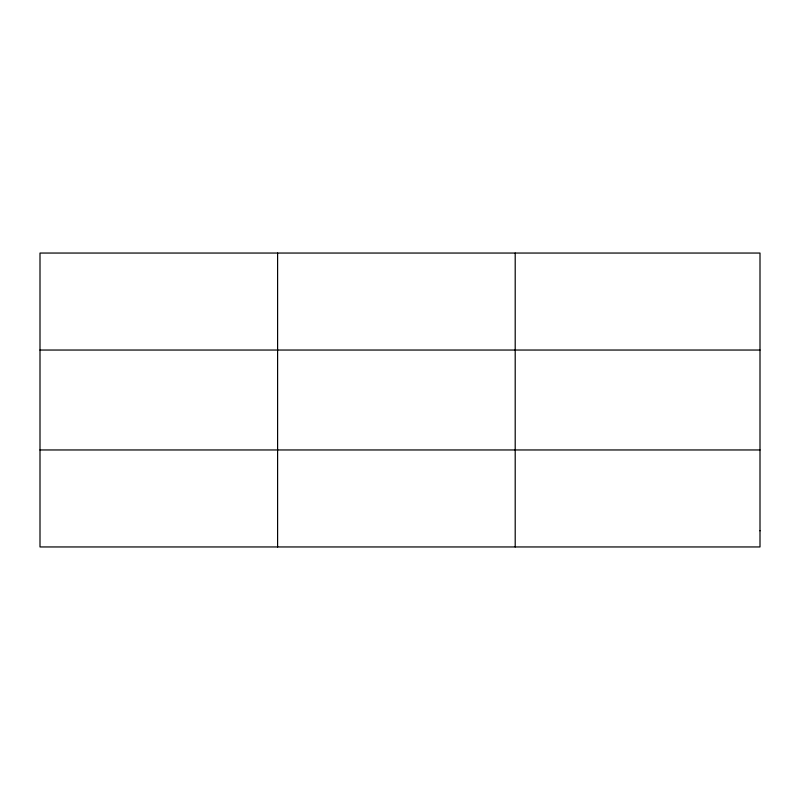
<?xml version="1.0" encoding="UTF-8"?>
<svg xmlns="http://www.w3.org/2000/svg" width="800" height="800" viewBox="0 0 800 800"><rect width="100%" height="100%" fill="white"/><g stroke="black" fill="none" stroke-linecap="round" stroke-linejoin="round"><path stroke-width="1.2" d="M277.6 546.95L277.6 253.05M515.2 546.95L515.2 253.05M40 350.04L760 350.04M40 449.96L760 449.96M760 530.79L760 546.95L40 546.95L40 253.05L760 253.05L760 530.79"/></g></svg>
